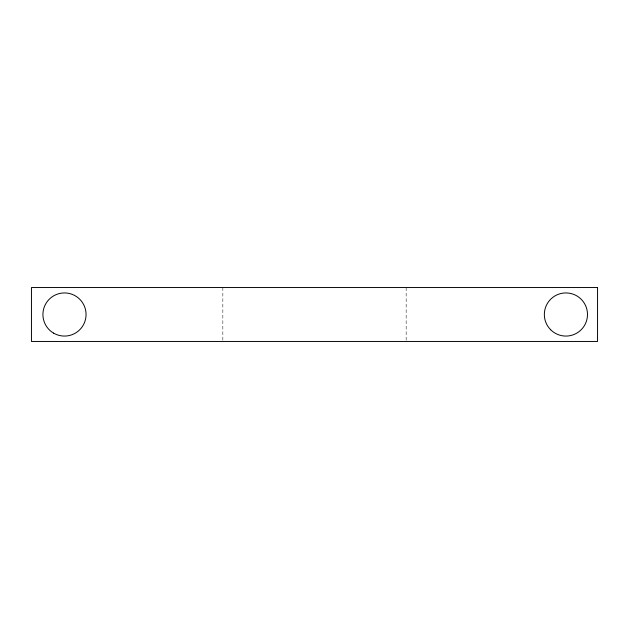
<?xml version="1.0" encoding="UTF-8"?>
<svg xmlns="http://www.w3.org/2000/svg" width="629" height="629" viewBox="0 0 629 629"><rect width="100%" height="100%" fill="white"/><g stroke="black" fill="none" stroke-linecap="round" stroke-linejoin="round"><path stroke-width="0.47" stroke-dasharray="3.15 2.36" d="M406.161 287.539L406.161 340.478M222.839 287.539L222.839 340.478"/><path stroke-width="0.94" d="M597.55 287.539L31.45 287.539L31.45 341.461L597.55 341.461L597.55 287.539M550.666 329.753A21.567 21.567 0 0 0 586.755 320.082A21.567 21.567 0 0 0 560.337 293.664A21.567 21.567 0 0 0 550.666 329.753M53.528 333.079A21.567 21.567 0 0 0 86.055 314.704A21.567 21.567 0 0 0 53.874 295.724A21.567 21.567 0 0 0 53.528 333.079"/></g></svg>
